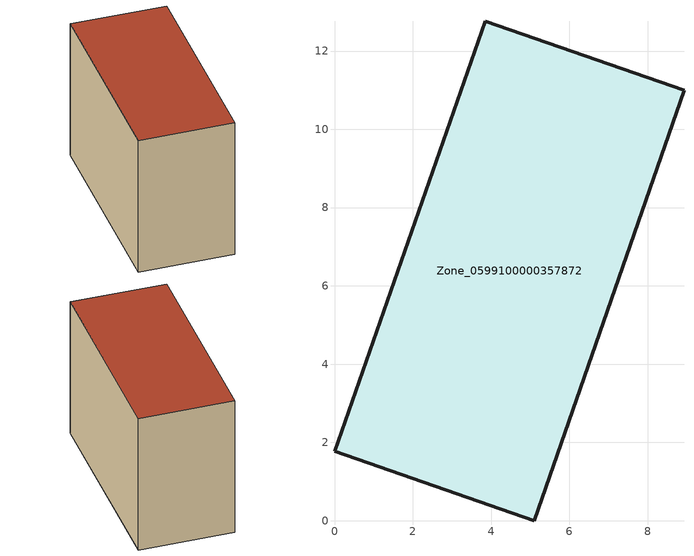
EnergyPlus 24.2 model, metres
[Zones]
Zone_0599100000357872
 floor ground (C_G): 3.85,12.76 8.93,10.99 5.1,0 0,1.78 z0
 wall outside (C_F): 8.93,10.99 3.85,12.76 0,1.78 5.1,0 8.93,10.99 z0:8.42
 roof outside (C_R): 0,1.78 5.1,0 8.93,10.99 3.85,12.76 z8.42
[BUILDING]
Pand.0599100000357872: North Axis=0; Terrain=City; Loads Convergence Tolerance Value=0.04; Temperature Convergence Tolerance Value=0.4; Solar Distribution=FullExterior; Maximum Number of Warmup Days=25; Minimum Number of Warmup Days=1
[Site:Location]
Rotterdam.The.Hague.AP_ZH_NLD Design_Conditions: Latitude=51.96; Longitude=4.45; Time Zone=1; Elevation=-4.5
[SITE:GROUNDTEMPERATURE:BUILDINGSURFACE]
18, 18, 18, 18, 18, 18, 18, 18, 18, 18, 18, 18
[MATERIAL] Thermal Absorptance=0.9; Solar Absorptance=0.7; Visible Absorptance=0.7
Name | Roughness | Thickness | Conductivity | Density | Specific Heat
G.TC.1992-2005 | MediumSmooth | 0.15 | 0.06 | 540 | 1210
F.TC.1992-2005 | Rough | 0.3 | 0.12 | 1920 | 840
R.TC.1992-2005 | MediumRough | 0.2 | 0.08 | 1500 | 1000
[CONSTRUCTION]
C_G: G.TC.1992-2005
C_F: F.TC.1992-2005
C_R: R.TC.1992-2005
[ZONE]
Zone_0599100000357872: Type=1; Multiplier=1; Ceiling Height=Autocalculate; Volume=Autocalculate; Floor Area=autocalculate; Part of Total Floor Area=Yes
[ZONEINFILTRATION:DESIGNFLOWRATE]
Infil_Zone_0599100000357872: Zone or ZoneList or Space or SpaceList=Zone_0599100000357872; Schedule=AlwaysOn; Design Flow Rate Calculation Method=Flow/Area; Flow Rate per Floor Area=0.0015; Constant Term Coefficient=1; Temperature Term Coefficient=0; Velocity Term Coefficient=0; Velocity Squared Term Coefficient=0
[HVACTEMPLATE:ZONE:IDEALLOADSAIRSYSTEM]
Zone_0599100000357872: Maximum Heating Supply Air Temperature=50; Minimum Cooling Supply Air Temperature=13; Maximum Heating Supply Air Humidity Ratio=0.0156; Minimum Cooling Supply Air Humidity Ratio=0.0077; Heating Limit=NoLimit; Cooling Limit=NoLimit; Dehumidification Control Type=ConstantSensibleHeatRatio; Cooling Sensible Heat Ratio=0.7; Dehumidification Setpoint=60; Humidification Control Type=None; Humidification Setpoint=30; Outdoor Air Method=None; Outdoor Air Flow Rate per Person=0.00944; Outdoor Air Flow Rate per Zone Floor Area=0; Outdoor Air Flow Rate per Zone=0; Demand Controlled Ventilation Type=None; Outdoor Air Economizer Type=NoEconomizer; Heat Recovery Type=None; Sensible Heat Recovery Effectiveness=0.7; Latent Heat Recovery Effectiveness=0.65
[ZONECONTROL:THERMOSTAT]
ThermostatControl_Zone_0599100000357872: Zone or ZoneList=Zone_0599100000357872; Control Type Schedule=DualSetpointControlType; Control 1=Thermostat_Zone_0599100000357872; Temperature Difference Between Cutout And Setpoint=0
[THERMOSTATSETPOINT:DUALSETPOINT]
Thermostat_Zone_0599100000357872: Heating Setpoint Temperature Schedule=HeatingSetpoint_Zone_0599100000357872; Cooling Setpoint Temperature Schedule=CoolingSetpoint_Zone_0599100000357872
[SCHEDULE:COMPACT]
HeatingSetpoint_Zone_0599100000357872: Through: 12/31, For: AllDays, Until: 24:00, 21
CoolingSetpoint_Zone_0599100000357872: Through: 12/31, For: AllDays, Until: 24:00, 24
DualSetpointControlType: Through: 12/31, For: AllDays, Until: 24:00, 4
AlwaysOn: Through: 12/31, For: AllDays, Until: 24:00, 1
